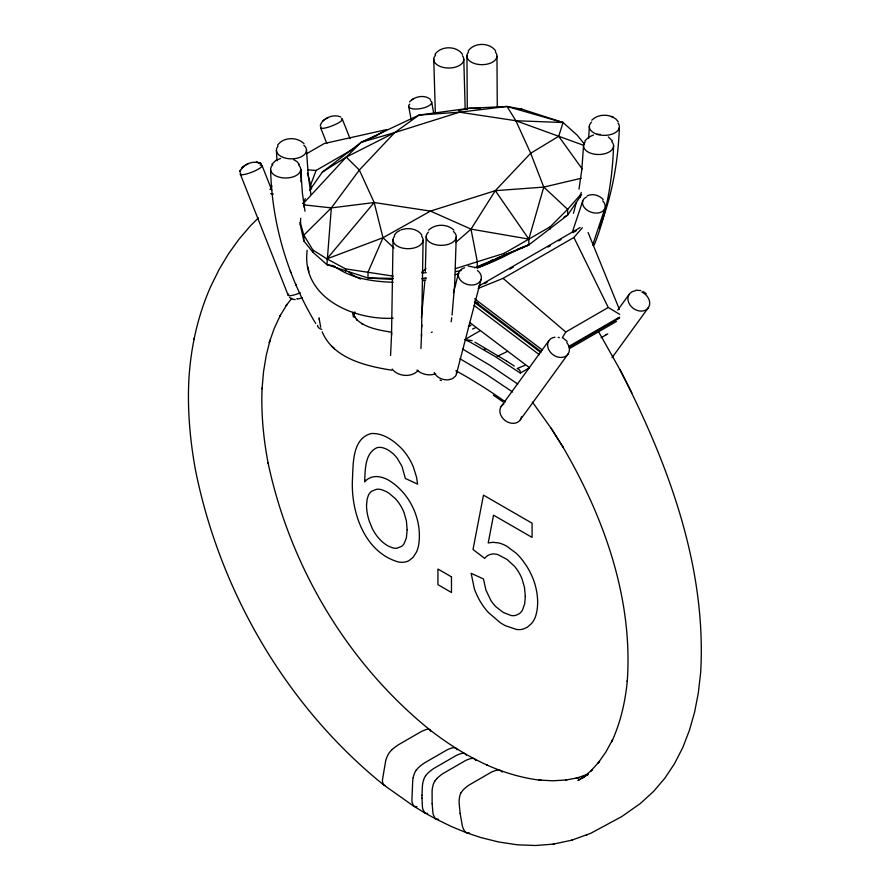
<?xml version="1.0" encoding="UTF-8"?>
<svg xmlns="http://www.w3.org/2000/svg" width="890" height="890" viewBox="0 0 890 890"><rect width="100%" height="100%" fill="white"/><g stroke="black" fill="none" stroke-linecap="round" stroke-linejoin="round"><path stroke-width="1.33" d="M393.057 239.699L391.544 335.152M423.095 240.311L421.459 336.298M421.993 795.248L421.993 798.085M421.993 795.171L422.405 785.981A32.029 18.49 -60 0 1 422.739 783.5L422.884 782.766A17.444 10.068 -60 0 1 423.507 780.285M426.21 236.551L425.32 271.383M353.319 317.029L353.23 312.679M320.233 125.779C322.18 117.981 333.839 113.586 340.881 117.079M456.27 236.762L454.657 284.778L452.064 315.049M307.161 250.235C301.076 297.427 353.286 320.333 393.18 318.22M421.782 327.031L421.871 324.839M391.633 332.905L390.577 355.511M421.549 334.05L420.937 348.569M583.529 145.938L581.804 169.834L579.001 189.169M613.599 145.715C612.453 179.58 606.891 213.544 594.175 245.084M619.384 127.237C618.161 161.591 612.098 195.956 599.393 228.007M588.679 138.317L589.369 126.124M424.775 281.819L421.415 317.786M584.541 144.224L577.176 135.158L563.081 122.531L522.018 109.192L507.022 106.466L469.219 108.269L419.023 115.077L394.704 132.599L359.349 170.023L331.325 207.904L326.93 264.653L368.004 277.992L392.757 279.46M333.705 265.81L326.93 264.653L312.846 252.17L303.835 240.945L300.253 224.603L300.72 218.284M451.208 321.791L451.72 317.741M300.253 224.603L300.62 222.033M239.944 172.137C241.924 164.327 253.528 159.944 260.592 163.426L256.465 162.091L260.592 163.426M258.434 217.894L250.324 225.927L238.909 239.299L228.485 253.85L219.296 269.136L211.052 285.79C197.88 315.16 190.861 347.022 188.903 379.096L188.847 380.019C187.378 409.901 190.004 439.838 195.322 469.241L195.466 470.042C219.997 591.906 286.469 706.271 383.368 784.68L384.925 785.369M240.122 170.924L240.244 170.268L239.955 171.514M413.16 777.704L413.327 776.992A17.444 9.601 -57.8 0 1 414.028 774.567A10.191 5.607 -57.8 0 1 416.231 770.173M193.953 339.257L194.265 338.011M453.477 292.676L458.628 272.874M456.436 373.945L481.045 279.471M573.46 213.322L576.242 202.709M309.709 190.204L322.369 172.07L361.173 142.3L419.023 115.077L459.54 112.185L507.022 106.466L515.855 120.728L530.674 153.247L543.768 187.1L528.838 239.099L528.838 244.884L477.196 267.401M455.624 242.592L470.999 229.119L495.307 190.671L530.674 153.247L558.697 136.292L563.081 122.531L507.022 106.466M572.226 232.501L582.75 200.929M592.673 245.062L604.955 208.227M353.575 315.527L354.91 311.889M310.354 185.632L316.106 170.435L353.33 148.941M455.513 268.602L504.196 253.339L550.265 226.739L567.642 209.328L580.313 194.943L581.315 192.507M303.735 206.858L304.725 204.455M581.114 178.289L543.768 187.1L495.307 190.671L430.482 211.097L383 237.73L368.004 272.207L368.004 277.992L393.413 278.381M474.593 267.823L528.838 244.884L567.642 215.113L581.559 194.743M302.856 203.476L305.348 198.648M269.993 189.592L271.962 186.01M562.269 337.889L565.751 332.026L608.259 307.484L619.696 314.359M434.988 54.357C441.073 45.59 456.436 45.613 462.533 54.368M468.173 51.008C474.203 42.208 489.678 42.219 495.708 51.019M277.613 145.181C283.409 136.86 297.127 136.671 304.046 143.702M271.817 164.339L275.856 160.411L280.517 158.487M394.348 235.049L396.818 232.234L400.088 230.354M584.897 140.865L588.924 136.971L593.541 135.035M501.026 406.608L548.852 340.736M617.727 310.098L629.141 294.379M520.372 419.702L568.176 353.886M611.997 357.736L648.465 307.528M291.798 298.339L286.057 305.693L286.969 304.469L279.794 316.273L280.328 315.36L274.231 328.41L269.247 342.594L270.093 340.069L266.232 355.41L263.54 371.709L262.049 388.897L262.105 387.962C260.993 413.327 263.429 438.714 268.213 463.612L268.057 462.811C289.984 566.452 347.389 663.239 429.959 729.967M495.307 190.671L528.838 239.099L470.999 229.119L430.482 211.097L374.167 202.542L326.93 258.868L312.846 249.99L303.835 235.16L300.253 222.367M409.556 101.905C414.451 96.387 424.53 94.329 430.415 99.357M478.108 288.438L503.061 278.37L573.905 237.474L582.405 227.718M303.178 203.665L346.255 157.096L361.173 142.3L375.958 136.003M393.936 247.976L383 237.73L374.167 202.542L331.325 207.904L303.835 235.16L303.835 240.945M591.783 120.206C597.246 114.71 606.446 113.82 613.199 117.335L611.363 116.445M428.624 230.187C435.243 223.646 447.281 223.635 453.911 230.187M421.827 272.229L425.921 268.635M324.183 119.883L322.881 120.951M322.369 172.07L346.255 157.096L394.704 132.599L459.54 112.185L515.855 120.728L563.081 122.531M412.971 99.024L411.647 99.836M306.56 153.748L324.272 143.524L386.961 129.528L374.946 136.47M478.798 286.079L580.18 227.551M484.739 283.576L487.119 282.208M509.781 269.125L513.363 267.056M547.951 247.086L550.332 245.707M558.686 240.89L561.067 239.51M572.993 232.624L576.575 230.555M479.766 330.947L464.992 339.479L472.178 340.692M524.811 365.401C510.626 371.275 520.817 365.879 520.316 373.066L528.716 368.215M569.144 346.232L619.585 317.118M569.133 347.167L619.562 318.053M569.934 348.313L616.425 321.468M601.128 337.699L607.77 333.872M588.335 774.367L577.944 780.519L587.489 774.333L582.694 777.849L592.417 769.527L590.749 771.074L599.537 761.339L598.069 763.153L605.856 752.05L612.576 739.679L611.719 741.715C620.608 722.547 625.292 701.732 627.305 680.761L627.25 681.384C633.135 598.77 604.121 517.413 562.892 446.969M563.993 217.082L567.642 215.113L567.642 209.328L543.768 187.1M507.011 351.639L497.265 356.334M328.288 117.58L325.64 118.926M247.999 163.938L245.351 165.284M588.368 774.033L575.941 778.338L578.789 777.626L565.795 780.029L566.808 779.929L553.157 780.786L538.973 780.085L541.387 780.363C522.53 778.183 504.196 772.72 486.886 765.011L487.598 765.311C466.783 755.91 447.459 743.528 429.436 729.555M587.311 195.8C592.64 193.241 599.404 195.21 603.175 199.583M475.416 327.798L472.479 329.033M490.735 260.714L493.282 259.658M497.087 258.078L511.06 252.27M516.144 250.157L528.838 244.884L517.39 249.322M460.119 813.371L462.344 825.831A31.996 21.427 -69.6 0 0 463.022 828.112L464.636 831.249L466.527 832.762L480.778 837.546L498.756 842.007L517.446 844.81L535.713 845.5L553.068 844.143L571.514 840.249L590.649 833.34L621.71 816.597L640.288 803.548L653.538 791.455L664.83 778.227L674.486 763.72L682.819 747.478L689.561 729.878L694.623 712.022L698.316 692.987L700.686 672.273C706.671 566.018 667.856 462.8 620.007 369.751L599.059 332.571M383 237.73L326.93 258.868L345.554 268.869L393.413 276.145M470.076 325.629L470.966 325.317L468.429 326.096M586.243 835.12L587.066 834.831M616.937 318.665L619.485 317.797M571.514 840.249L572.337 839.96M401.19 229.843C408.132 227.328 417.421 228.608 421.816 235.049M361.173 142.3L394.704 132.599M455.38 274.632L458.706 273.731M458.439 110.627L469.219 108.269L480.177 108.558M422.149 278.626L426.188 277.769M553.068 844.143L554.481 843.854M455.825 271.595L461.187 270.516M606.524 334.462L605.957 334.54M416.987 806.796L413.761 806.195L412.148 802.558A31.996 17.6 -57.8 0 1 411.903 800.51L412.738 780.141A32.029 17.622 -57.8 0 1 413.16 777.704M469.497 833.029L466.805 832.862L451.708 826.665L435.789 818.967L424.719 812.848L422.75 808.966A31.996 18.479 -60 0 1 422.416 806.852L421.993 798.152M423.54 280.695L425.52 280.439M427.567 813.415L425.131 813.093L414.161 806.473L383.879 785.091M438.57 819.401L435.266 818.589L433.341 814.795A31.996 19.302 -62.3 0 1 432.918 812.637L432.139 803.748M635.938 290.196L640.767 290.563M422.149 273.007L426.188 272.663M422.149 278.893L426.221 278.826M596.879 134.435L600.35 134.423M518.002 109.17L522.018 109.192M393.213 282.297C373.666 281.618 353.03 278.87 336.442 267.69M468.151 266.032L474.604 267.323M295.168 299.618L292.076 299.096L289.495 297.327M307.862 169.868L316.106 170.435M303.557 204.822L331.325 207.904M391.567 332.248C379.396 330.09 365.723 328.232 356.401 319.276L357.357 320.233L354.598 316.862L355.032 317.463L352.985 312.279L353.419 315.127M391.811 370.218C366.024 366.068 333.439 358.648 322.158 331.803M270.682 193.642L273.33 194.098M515.855 120.728L583.684 145.337M439.994 380.052L441.318 380.62M612.442 116.968L615.747 118.86L618.205 121.696M293.611 159.633L296.871 161.524L299.329 164.361M468.529 341.159L494.74 356.289L520.316 373.066M462.5 348.991L490.334 365.512L517.735 384.024M459.997 358.77L485.996 374.134L512.618 391.978M474.971 342.183L506.588 361.017M475.961 302.166L478.342 303.523M484.238 349.036L485.095 349.536M563.348 338.222L567.197 341.404M643.058 291.442L646.307 293.745M506.477 360.951L514.32 366.068M608.337 136.927L612.387 140.843M493.305 395.16L502.883 401.757M474.637 298.829L542.266 349.926M474.526 301.298L541.042 351.561M474.37 302.3L540.831 352.518M474.059 305.392L539.362 354.732M469.564 322.403L529.606 367.77M334.562 266.299L335.486 267M260.625 163.571L259.802 162.881L261.293 164.161M503.061 278.37L565.751 332.026M332.86 347.367L334.484 348.802L331.436 346.088M346.255 157.096L359.349 170.023L374.167 202.542M383.368 784.68L382.466 781.598A31.996 14.952 -51.9 0 1 382.478 779.729L385.648 761.006A32.029 14.963 -51.9 0 1 386.327 758.758L386.56 758.091A17.444 8.155 -51.9 0 1 387.506 755.832A10.191 4.762 -51.9 0 1 390.076 751.705A12.226 5.718 -51.9 0 1 392.256 749.48M532.398 402.024L551.221 428.424L563.025 447.147L551.088 428.168M558.697 136.292L582.127 168.855M315.694 323.459C287.77 277.113 271.873 223.802 270.616 169.656M619.874 369.495L631.878 392.957M573.905 237.474L608.259 307.484M588.079 232.479L619.373 309.32M290.274 271.005L290.863 272.451M295.502 283.776L296.081 285.189M342.316 119.138L350.026 138.629M320.6 127.715L326.786 143.379M262.027 165.495L271.75 190.093M240.311 174.073L288.16 295.235M311.634 189.014L307.506 173.061A11.692 4.851 -14.5 0 1 307.473 174.095M307.862 266.9L308.952 271.806M320.689 327.231L319.199 318.753M470.999 229.119L477.274 261.504L477.274 267.289M408.688 106.477L411.213 120.016M456.425 370.852L456.537 371.475A12.082 8.856 15.9 0 1 455.457 376.181L452.398 378.728L448.56 379.796A12.16 8.867 15.8 0 1 442.519 379.185L441.674 378.929A11.614 8.455 15.5 0 1 434.242 372.487M431.661 102.139L433.653 112.897M304.992 211.242L302.444 193.542L300.675 168.989L301.343 182.127L301.265 180.559M310.877 194.243L308.218 174.896L306.483 150.065M460.108 813.293L459.173 803.537A32.029 21.449 -69.6 0 1 459.151 800.8L459.195 800.021A17.444 11.681 -69.6 0 1 459.496 797.395A10.191 6.82 -69.6 0 1 461.076 792.69M319.109 317.73L319.299 319.877M276.412 150.288L276.99 160.79M432.139 803.67L432.084 791.31A32.029 19.324 -62.3 0 1 432.318 788.774L432.44 788.028A17.444 10.524 -62.3 0 1 432.974 785.503A10.191 6.152 -62.3 0 1 434.921 780.964M465.192 109.548L463.801 59.452M435.355 113.275L433.753 59.241M497.276 106.978L496.965 56.304M467.295 109.37L466.927 55.692M580.313 194.943L580.313 197.191M550.265 226.739L550.265 228.986M504.196 253.339L504.196 255.586M345.554 268.869L345.554 271.061M312.846 249.99L312.846 252.17M499.201 257.455A188.09 108.591 0 0 1 477.596 267.89M360.628 279.037A42.787 24.698 0 0 1 349.047 272.195M515.21 250.524A208.649 120.462 0 0 1 476.929 267.979M303.846 145.259A15.03 8.678 0 0 1 301.855 156.44A15.03 8.678 0 0 1 282.442 157.118A15.03 8.678 0 0 1 278.114 146.171M321.802 329.4A15.175 7.42 -17.5 0 1 317.496 325.351M298.617 164.939A15.03 8.678 0 0 1 295.235 176.009A15.03 8.678 0 0 1 275.767 175.864A15.03 8.678 0 0 1 272.852 164.75M495.385 52.11A15.03 8.678 0 0 1 481.846 64.67A15.03 8.678 0 0 1 468.574 52.02M462.433 55.725A15.03 8.678 0 0 1 448.237 68.018A15.03 8.678 0 0 1 435.599 55.158M611.741 141.643A15.03 8.678 0 0 1 598.736 154.504A15.03 8.678 0 0 1 585.231 141.822M618.016 123.031A15.03 8.678 0 0 1 603.465 135.336A15.03 8.678 0 0 1 591.583 122.108M418.1 370.374A15.175 11.67 7.3 0 1 392.167 369.05M421.515 236.128A15.03 8.678 0 0 1 407.976 248.688A15.03 8.678 0 0 1 394.704 236.028M435.644 373.722A15.163 11.915 12.8 0 1 417.01 370.073M453.422 231.567A15.03 8.678 0 0 1 451.564 242.97A15.03 8.678 0 0 1 431.75 243.393A15.03 8.678 0 0 1 428.446 232.101M341.415 118.748A11.692 2.381 -21.6 0 1 332.326 125.768A11.692 2.381 -21.6 0 1 321.023 126.769M260.08 165.073A11.692 2.381 -21.6 0 1 253.06 171.714A11.692 2.381 -21.6 0 1 240.734 173.127M302.133 297.627A4.951 0.89 -22.7 0 1 296.971 298.539M300.342 292.766A11.681 2.258 -22 0 1 288.705 294.089M475.894 760.538A10.191 6.152 -62.3 0 0 473.78 758.525A12.238 7.387 -62.3 0 0 471.745 758.458A18.835 11.37 -62.3 0 0 469.653 758.914L467.639 759.626A58.017 34.999 -62.3 0 0 465.57 760.527L442.92 773.599A58.006 34.999 -62.3 0 0 440.873 775.079L438.892 776.659A18.835 11.359 -62.3 0 0 436.857 778.583M434.954 780.997A12.226 7.376 -62.3 0 1 436.868 778.594M461.12 792.723A12.226 8.188 -69.6 0 1 462.889 790.264A18.835 12.616 -69.6 0 1 464.836 788.306L466.761 786.693A58.006 38.849 -69.6 0 1 468.785 785.202L491.436 772.12A58.017 38.849 -69.6 0 1 493.538 771.23L495.597 770.529A18.835 12.616 -69.6 0 1 497.766 770.117A12.238 8.188 -69.6 0 1 499.913 770.34A10.191 6.82 -69.6 0 1 502.194 772.097M425.62 775.846A12.226 7.064 -60 0 1 427.567 773.477A18.835 10.869 -60 0 1 429.625 771.574L431.617 769.984A58.006 33.486 -60 0 1 433.686 768.515L456.336 755.443A58.017 33.497 -60 0 1 458.395 754.531L460.397 753.797A18.835 10.88 -60 0 1 462.455 753.329A12.238 7.064 -60 0 1 464.402 753.463A10.191 5.885 -60 0 1 466.36 755.176M423.518 780.285A10.191 5.885 -60 0 1 425.576 775.824M455.057 747.811A12.238 6.731 -57.8 0 0 453.155 747.734A18.835 10.357 -57.8 0 0 451.13 748.212L449.15 748.946A58.017 31.918 -57.8 0 0 447.103 749.858L424.441 762.941A58.006 31.907 -57.8 0 0 422.372 764.399L420.436 765.901A18.835 10.357 -57.8 0 0 418.278 767.848A12.226 6.731 -57.8 0 0 416.275 770.206M455.101 747.734A10.191 5.607 -57.8 0 1 457.026 749.747M392.256 749.469A18.835 8.8 -51.9 0 1 394.415 747.656L396.484 746.109A58.006 27.101 -51.9 0 1 398.587 744.674L421.237 731.591A58.017 27.101 -51.9 0 1 423.251 730.657L425.186 729.878A18.835 8.8 -51.9 0 1 427.133 729.333M430.571 731.18A17.444 8.155 -51.9 0 0 430.515 731.002A10.191 4.762 -51.9 0 0 428.947 729.266M427.133 729.355A12.238 5.718 -51.9 0 1 428.891 729.333M430.393 100.67A11.692 4.294 -10.5 0 1 420.447 108.625A11.692 4.294 -10.5 0 1 409.734 104.141M464.958 339.668A58.162 41.051 40.3 0 1 468.474 341.359M432.295 332.059A156.284 9.211 -20.7 0 1 431.35 332.437M455.969 370.785A319.399 194.721 37.2 0 1 505.453 401.913M602.686 200.806A11.692 8.088 18.4 0 1 601.017 212.209A11.692 8.088 18.4 0 1 585.008 208.349A11.692 8.088 18.4 0 1 586.688 196.946M477.452 270.449A11.692 8.644 14.6 0 1 477.496 283.61A11.692 8.644 14.6 0 1 460.353 280.072A11.692 8.644 14.6 0 1 464.513 267.79M566.774 342.539A11.692 9.245 36 0 1 564.538 356.801A11.692 9.245 36 0 1 548.741 349.703A11.692 9.245 36 0 1 554.937 337.221M558.197 337.343A11.692 9.245 36 0 1 559.321 337.599M521.473 416.809A11.681 9.278 37.2 0 1 505.275 420.625A11.681 9.278 37.2 0 1 504.007 403.904M641.823 292.053A11.692 9.245 36 0 1 647.809 308.385A11.692 9.245 36 0 1 630.142 305.192A11.692 9.245 36 0 1 635.226 290.863M364.733 479.777L364.7 481.924C368.427 477.129 375.002 475.583 380.72 477.107A41.574 23.997 60 0 1 387.639 479.666C410.112 492.47 423.05 520.672 418.445 546.093A53.979 31.172 60 0 1 416.309 552.345L413.094 557.351L408.988 560.644A40.239 23.229 60 0 1 404.016 562.18A41.474 23.941 60 0 1 398.342 561.979C364.533 552.156 351.083 512.462 352.396 480.389C353.308 464.513 351.784 438.525 371.308 433.519C383.379 432.896 394.081 440.772 402.102 449.061A36.134 20.859 60 0 1 408.454 457.438A36.012 20.793 60 0 1 413.327 466.894L416.487 477.018L417.621 484.127L405.317 478.442L402.024 466.438L397.185 458.183A22.651 13.072 60 0 0 392.49 453.166L388.986 450.562A29.359 16.954 60 0 0 386.594 449.216A26.478 15.286 60 0 0 377.249 447.592C365.145 452.776 365.289 468.652 364.733 479.777M407.164 529.717L406.374 537.961L404.004 543.812A28.302 16.343 60 0 1 401.546 546.393L396.951 548.207A24.208 13.984 60 0 1 392.534 547.806L388.63 546.238A28.157 16.254 60 0 1 376.926 536.003A27.379 15.809 60 0 1 372.165 528.193L369.328 521.262A40.462 23.363 60 0 1 366.535 505.453L367.136 499.168L368.438 495.218A27.812 16.053 60 0 1 371.809 491.124L376.526 489.278A27 15.586 60 0 1 381.999 489.823L386.049 491.503A35.2 20.325 60 0 1 389.297 493.461L395.216 498.511A24.987 14.429 60 0 1 399.421 503.796L400.177 504.975A27.546 15.909 60 0 1 402.291 508.713A26.8 15.475 60 0 1 404.038 512.651L406.385 520.906L407.164 529.717M525.311 596.422L524.722 603.709L522.419 610.206A31.25 18.045 60 0 1 519.182 613.766L515.9 615.313A27.29 15.753 60 0 1 511.172 615.513L503.406 612.52L496.13 606.947A24.998 14.429 60 0 1 490.868 600.427L485.896 590.003L483.47 578.99L471.166 573.305L474.248 588.412A40.373 23.307 60 0 0 478.998 599.237A42.397 24.475 60 0 0 482.146 604.466A40.551 23.407 60 0 0 488.232 612.353L500.024 622.51A63.835 36.857 60 0 0 505.42 625.715L516.612 629.486A41.952 24.219 60 0 0 522.975 629.13L527.169 627.35L531.553 623.534A50.975 29.426 60 0 0 535.647 616.125C538.906 605.601 537.883 594.142 534.812 583.707A43.087 24.875 60 0 0 530.807 573.627L529.806 571.625A47.426 27.379 60 0 0 526.435 565.806L522.764 560.555A39.594 22.862 60 0 0 516.022 553.102L506.888 546.315A41.329 23.863 60 0 0 498.5 542.889L492.715 542.299L488.209 542.945L493.527 515.165L532.087 537.415L532.087 523.209L483.47 495.14L473.013 549.497L484.705 558.386A31.74 18.323 60 0 1 492.248 554.025A27.245 15.731 60 0 1 498.111 554.704L507.089 559.476L514.498 566.296A26.021 15.019 60 0 1 518.748 572.237A27.546 15.898 60 0 1 522.041 578.912L524.499 587.4L525.311 596.422M243.115 166.886L241.891 167.921L243.893 166.23L243.115 166.886M451.475 576.854L437.936 569.044L437.936 584.674L451.475 592.495L451.475 576.854M362.642 324.06L361.729 323.526L362.642 324.06"/></g></svg>
